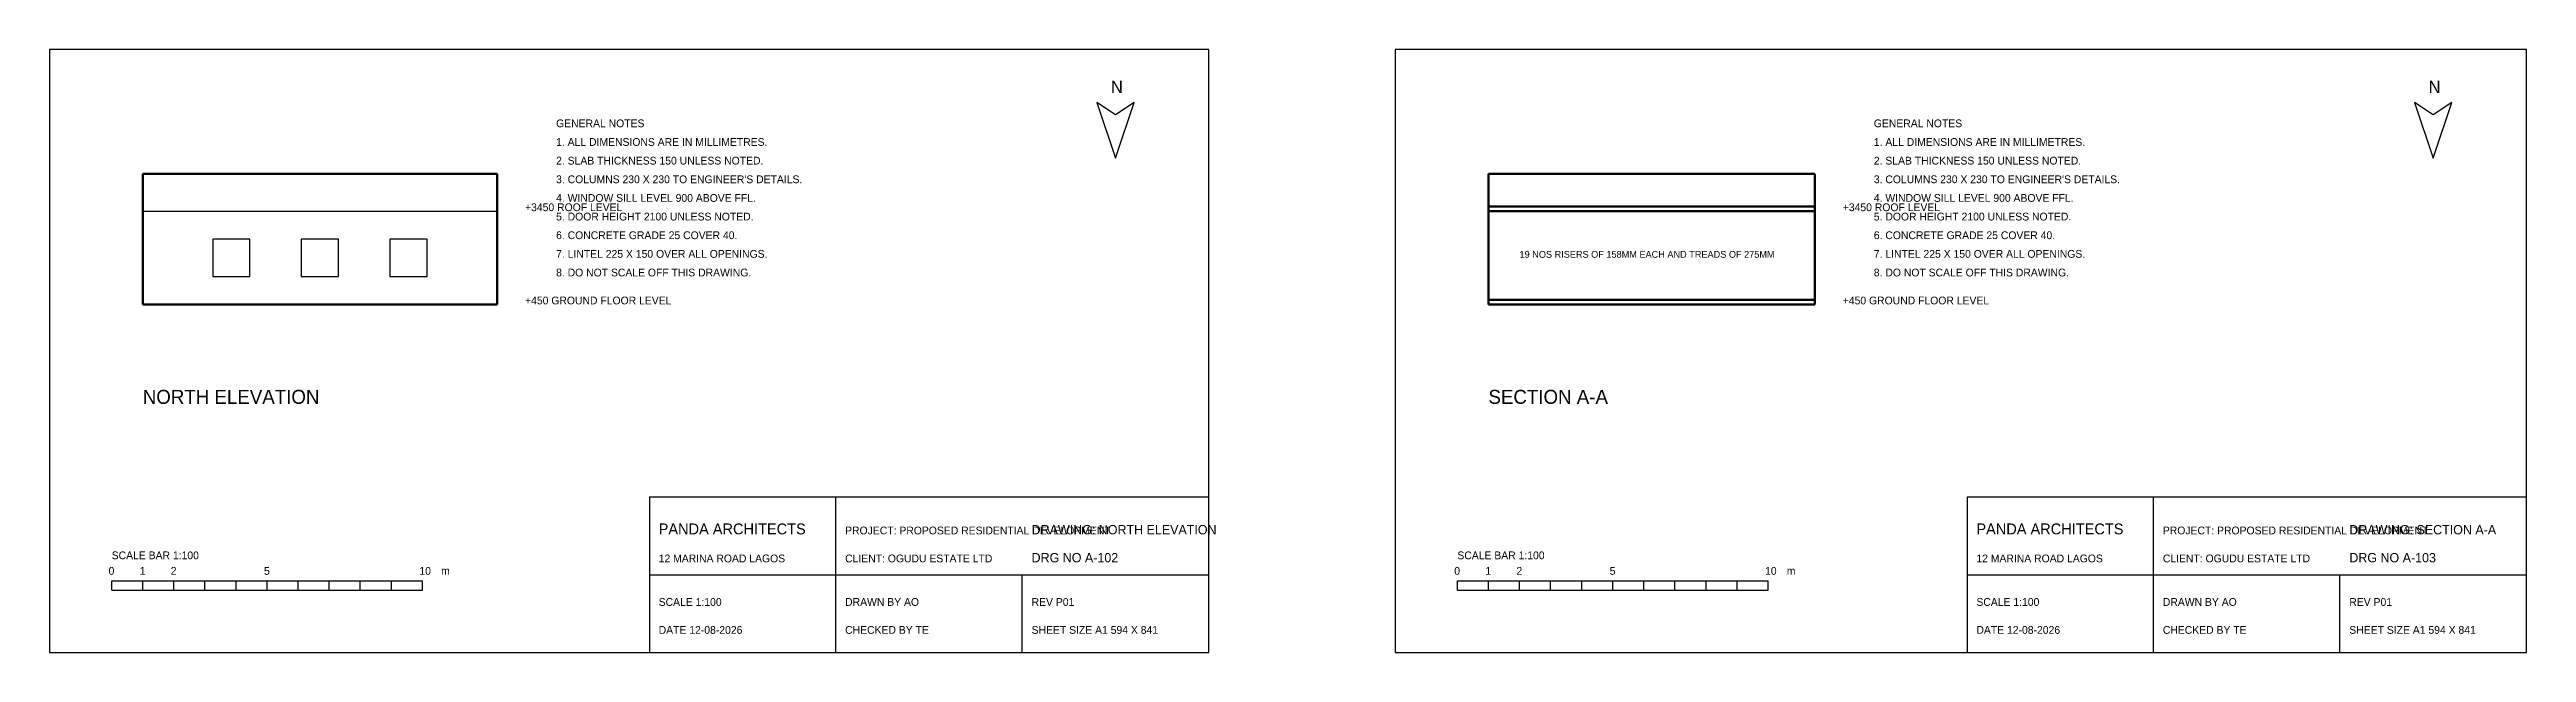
# Model space of a CAD drawing. Header units: millimetres. Extents: x 0 to 126500, y -11200 to 15700.
# Drawn here: x 46800 to 126500, y -11200 to 8200 of the extents above; entities that cross this region are included whole.
import ezdxf

# ---------------------------------------------------------------- set-up
doc = ezdxf.new("R2010")
doc.units = ezdxf.units.MM
doc.layers.get('0').update_dxf_attribs({"color": 1, "linetype": 'CONTINUOUS'})
for name, color, linetype in [('TEXT', 5, 'CONTINUOUS'), ('WALL', 4, 'CONTINUOUS'), ('WIND', 2, 'CONTINUOUS')]:
    doc.layers.add(name, color=color, linetype=linetype)

# ---------------------------------------------------------------- blocks, each defined once
blk = doc.blocks.new('TITLEBLOCK-A1')
for p, q in [((6000, 0), (6000, 5000)), ((0, 2500), (18000, 2500)), ((12000, 0), (12000, 2500))]:
    blk.add_line(p, q)
blk.add_lwpolyline([(0, 0), (18000, 0), (18000, 5000), (0, 5000)], close=True)
for s, height, p in [('PANDA ARCHITECTS', 350, (300, 3800)), ('PROJECT: PROPOSED RESIDENTIAL DEVELOPMENT', 250, (6300, 3800)), ('12 MARINA ROAD LAGOS', 250, (300, 2900)), ('CLIENT: OGUDU ESTATE LTD', 250, (6300, 2900)), ('SCALE 1:100', 250, (300, 1500)), ('DRAWN BY AO', 250, (6300, 1500)), ('REV P01', 250, (12300, 1500)), ('DATE 12-08-2026', 250, (300, 600)), ('CHECKED BY TE', 250, (6300, 600)), ('SHEET SIZE A1 594 X 841', 250, (12300, 600))]:
    blk.add_text(s, height=height).set_placement(p)

msp = doc.modelspace()

# ---------------------------------------------------------------- linework, layer by layer
for p, q in [((84100, 8200), (46800, 8200)), ((46800, 8200), (46800, -11200)), ((84100, -11200), (84100, 8200)), ((126500, 8200), (90100, 8200)), ((90100, 8200), (90100, -11200)), ((126500, -11200), (126500, 8200)), ((48800, -8900), (58800, -8900)), ((48800, -9200), (48800, -8900)), ((48800, -9200), (58800, -9200)), ((49800, -9200), (49800, -8900)), ((50800, -9200), (50800, -8900)), ((51800, -9200), (51800, -8900)), ((52800, -9200), (52800, -8900)), ((53800, -9200), (53800, -8900)), ((54800, -9200), (54800, -8900)), ((55800, -9200), (55800, -8900)), ((56800, -9200), (56800, -8900)), ((57800, -9200), (57800, -8900)), ((58800, -9200), (58800, -8900)), ((92100, -8900), (102100, -8900)), ((92100, -9200), (92100, -8900)), ((92100, -9200), (102100, -9200)), ((93100, -9200), (93100, -8900)), ((94100, -9200), (94100, -8900)), ((95100, -9200), (95100, -8900)), ((96100, -9200), (96100, -8900)), ((97100, -9200), (97100, -8900)), ((98100, -9200), (98100, -8900)), ((99100, -9200), (99100, -8900)), ((100100, -9200), (100100, -8900)), ((101100, -9200), (101100, -8900)), ((102100, -9200), (102100, -8900)), ((46800, -11200), (84100, -11200)), ((90100, -11200), (126500, -11200))]:
    msp.add_line(p, q)
for points in [[(81100, 4700), (81700, 6500), (81100, 6100), (80500, 6500)], [(123500, 4700), (124100, 6500), (123500, 6100), (122900, 6500)]]:
    msp.add_lwpolyline(points, close=True)
at = {"layer": 'WALL', "lineweight": 50}
for p, q in [((61200, 4200), (49800, 4200)), ((49800, 4200), (49800, 0)), ((61200, 0), (61200, 4200)), ((103600, 4200), (93100, 4200)), ((93100, 4200), (93100, 0)), ((103600, 0), (103600, 4200)), ((93100, 3150), (103600, 3150)), ((93100, 3000), (103600, 3000)), ((49800, 0), (61200, 0)), ((93100, 150), (103600, 150)), ((93100, 0), (103600, 0)), ((93100, 0), (103600, 0))]:
    msp.add_line(p, q, dxfattribs=at)
at = {"layer": 'WALL'}
for p, q in [((49800, 3000), (61200, 3000)), ((49800, 0), (61200, 0))]:
    msp.add_line(p, q, dxfattribs=at)
at = {"layer": 'WIND'}
for points in [[(52050, 900), (53250, 900), (53250, 2100), (52050, 2100)], [(54900, 900), (56100, 900), (56100, 2100), (54900, 2100)], [(57750, 900), (58950, 900), (58950, 2100), (57750, 2100)]]:
    msp.add_lwpolyline(points, close=True, dxfattribs=at)

# ---------------------------------------------------------------- block references
for p in [(66100, -11200), (108500, -11200)]:
    msp.add_blockref('TITLEBLOCK-A1', p)

# ---------------------------------------------------------------- texts
for s, height, p in [('N', 400, (80950, 6800)), ('N', 400, (123350, 6800)), ('GENERAL NOTES', 250, (63100, 5700)), ('GENERAL NOTES', 250, (105500, 5700)), ('1. ALL DIMENSIONS ARE IN MILLIMETRES.', 250, (63100, 5100)), ('1. ALL DIMENSIONS ARE IN MILLIMETRES.', 250, (105500, 5100)), ("3. COLUMNS 230 X 230 TO ENGINEER'S DETAILS.", 250, (63100, 3900)), ('2. SLAB THICKNESS 150 UNLESS NOTED.', 250, (63100, 4500)), ("3. COLUMNS 230 X 230 TO ENGINEER'S DETAILS.", 250, (105500, 3900)), ('2. SLAB THICKNESS 150 UNLESS NOTED.', 250, (105500, 4500)), ('4. WINDOW SILL LEVEL 900 ABOVE FFL.', 250, (63100, 3300)), ('4. WINDOW SILL LEVEL 900 ABOVE FFL.', 250, (105500, 3300)), ('5. DOOR HEIGHT 2100 UNLESS NOTED.', 250, (63100, 2700)), ('5. DOOR HEIGHT 2100 UNLESS NOTED.', 250, (105500, 2700)), ('6. CONCRETE GRADE 25 COVER 40.', 250, (63100, 2100)), ('7. LINTEL 225 X 150 OVER ALL OPENINGS.', 250, (63100, 1500)), ('6. CONCRETE GRADE 25 COVER 40.', 250, (105500, 2100)), ('7. LINTEL 225 X 150 OVER ALL OPENINGS.', 250, (105500, 1500)), ('8. DO NOT SCALE OFF THIS DRAWING.', 250, (63100, 900)), ('8. DO NOT SCALE OFF THIS DRAWING.', 250, (105500, 900)), ('DRAWING: NORTH ELEVATION', 300, (78400, -7400)), ('DRAWING: SECTION A-A', 300, (120800, -7400)), ('SCALE BAR 1:100', 250, (48800, -8200)), ('SCALE BAR 1:100', 250, (92100, -8200)), ('0', 250, (48700, -8700)), ('1', 250, (49700, -8700)), ('2', 250, (50700, -8700)), ('5', 250, (53700, -8700)), ('10', 250, (58700, -8700)), ('m', 250, (59400, -8700)), ('DRG NO A-102', 300, (78400, -8300)), ('0', 250, (92000, -8700)), ('1', 250, (93000, -8700)), ('2', 250, (94000, -8700)), ('5', 250, (97000, -8700)), ('10', 250, (102000, -8700)), ('m', 250, (102700, -8700)), ('DRG NO A-103', 300, (120800, -8300))]:
    msp.add_text(s, height=height).set_placement(p)
at = {"layer": 'TEXT'}
for s, height, p in [('+3450 ROOF LEVEL', 250, (62100, 3000)), ('+3450 ROOF LEVEL', 250, (104500, 3000)), ('19 NOS RISERS OF 158MM EACH AND TREADS OF 275MM', 220, (94100, 1500)), ('+450 GROUND FLOOR LEVEL', 250, (62100, 0)), ('+450 GROUND FLOOR LEVEL', 250, (104500, 0)), ('NORTH ELEVATION', 450, (49800, -3200)), ('SECTION A-A', 450, (93100, -3200))]:
    msp.add_text(s, height=height, dxfattribs=at).set_placement(p)

doc.saveas('drawing.dxf')
